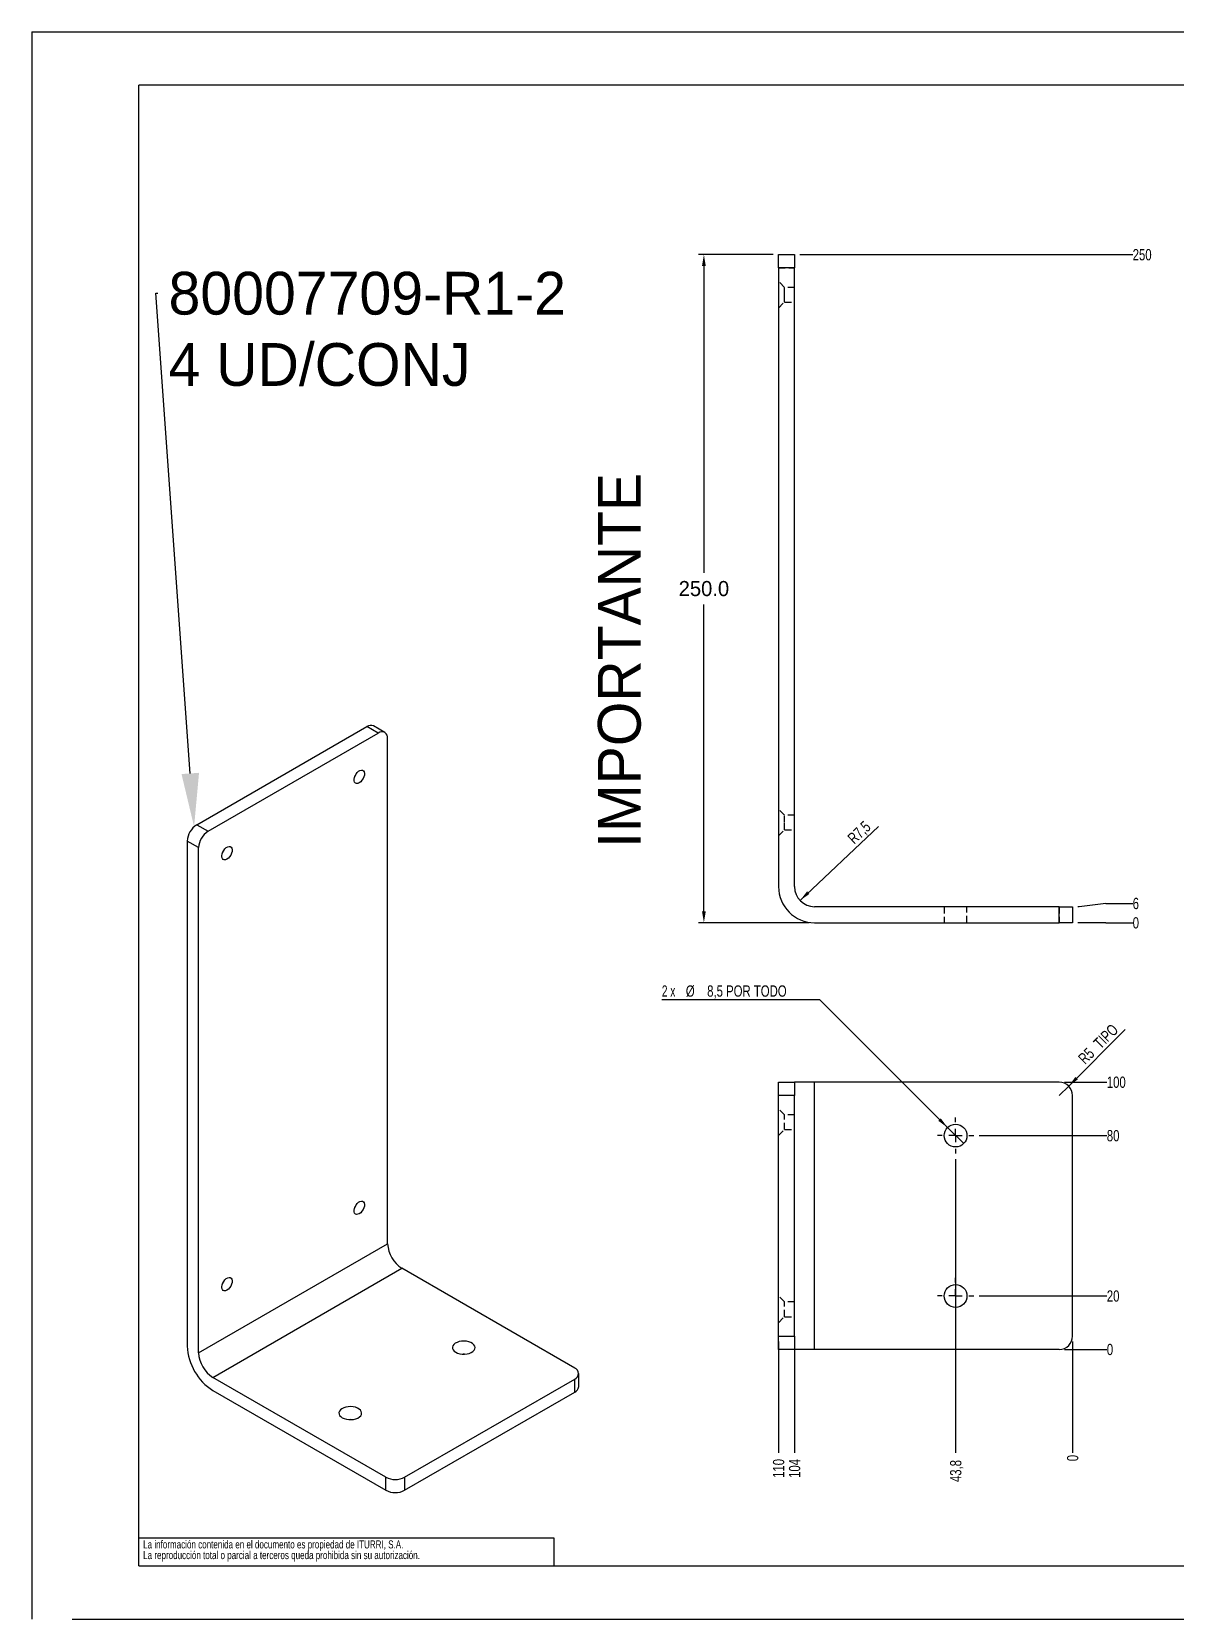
# Model space of a CAD drawing. Extents: x 0 to 975, y 0 to 530.
# Drawn here: x 0 to 213.9, y 0 to 297 of the extents above; entities that cross this region are included whole.
import ezdxf
from ezdxf import colors
from ezdxf.entities.mleader import LeaderData, LeaderLine
from ezdxf.math import Vec2, Vec3

# ---------------------------------------------------------------- set-up
doc = ezdxf.new("R2010")
doc.units = 0
doc.header["$PDSIZE"] = -1
doc.linetypes.add('SLD-CONTINUA', pattern=[0])
doc.linetypes.add('SLD-DISCONTINUA', pattern=[1.905, 1.27, -0.635])
doc.layers.get('0').update_dxf_attribs({"linetype": 'CONTINUOUS'})
doc.layers.get('Defpoints').update_dxf_attribs({"linetype": 'CONTINUOUS'})
doc.layers.add('FORMATO', color=7, linetype='SLD-CONTINUA')
doc.layers.add('SLD-0', color=179, linetype='SLD-CONTINUA')
doc.styles.add('SLDTEXTSTYLE1', font='TXT', dxfattribs={"width": 0.75})
doc.styles.add('SLDTEXTSTYLE2', font='TXT', dxfattribs={"width": 0.666667})
doc.dimstyles.new('ISO-25', dxfattribs={"dimtxt": 2.5, "dimasz": 2.5, "dimexe": 1.25, "dimexo": 0.625, "dimtad": 1, "dimdsep": 46, "dimtxsty": 'Standard', "dimcen": 2.5, "dimadec": 0, "dimazin": 0, "dimtfac": 1, "dimtmove": 0, "dimatfit": 3, "dimfxl": 0, "dimarcsym": 0})
doc.dimstyles.new('SLDDIMSTYLE0', dxfattribs={"dimtxt": 2.116667, "dimasz": 2.116667, "dimexe": 0, "dimexo": 0.0625, "dimgap": 0.529167, "dimtad": 0, "dimtih": 1, "dimtoh": 1, "dimdec": 0, "dimlfac": 2, "dimrnd": 1e-09, "dimdsep": 46, "dimtxsty": 'SLDTEXTSTYLE1', "dimblk1": 'NONE', "dimblk2": 'NONE', "dimsah": 1, "dimcen": 0.09, "dimadec": 0, "dimazin": 0, "dimtfac": 1, "dimtdec": 0, "dimtofl": 0, "dimtmove": 0, "dimatfit": 3, "dimldrblk": 'NONE', "dimfxl": 0, "dimtolj": 1, "dimtzin": 12, "dimarcsym": 0})
doc.dimstyles.new('SLDDIMSTYLE1', dxfattribs={"dimtxt": 2.116667, "dimasz": 2.116667, "dimexe": 0, "dimexo": 0.0625, "dimgap": 0.529167, "dimtad": 0, "dimtih": 1, "dimtoh": 1, "dimdec": 1, "dimlfac": 2, "dimrnd": 1e-09, "dimzin": 12, "dimdsep": 46, "dimtxsty": 'SLDTEXTSTYLE1', "dimblk1": 'NONE', "dimblk2": 'NONE', "dimsah": 1, "dimcen": 0.09, "dimadec": 0, "dimazin": 0, "dimtfac": 1, "dimtdec": 1, "dimtofl": 0, "dimtmove": 0, "dimatfit": 3, "dimldrblk": 'NONE', "dimfxl": 0, "dimtolj": 1, "dimtzin": 12, "dimarcsym": 0})
doc.dimstyles.new('SLDDIMSTYLE2', dxfattribs={"dimtxt": 2.116667, "dimasz": 2.116667, "dimexe": 0, "dimexo": 0.0625, "dimgap": 0.529167, "dimtad": 1, "dimdec": 1, "dimlfac": 2, "dimrnd": 1e-09, "dimzin": 12, "dimdsep": 46, "dimtxsty": 'SLDTEXTSTYLE1', "dimsah": 1, "dimcen": 0, "dimadec": 0, "dimazin": 0, "dimtfac": 1, "dimtdec": 1, "dimtofl": 0, "dimtmove": 1, "dimatfit": 3, "dimfxl": 0, "dimtolj": 1, "dimtzin": 12, "dimarcsym": 0})
doc.dimstyles.new('SLDDIMSTYLE3', dxfattribs={"dimtxt": 2.116667, "dimasz": 2.116667, "dimexe": 0, "dimexo": 0.0625, "dimgap": 0.529167, "dimtad": 0, "dimtih": 1, "dimtoh": 1, "dimdec": 1, "dimlfac": 2, "dimrnd": 1e-09, "dimzin": 12, "dimdsep": 46, "dimtxsty": 'SLDTEXTSTYLE1', "dimblk1": 'NONE', "dimsah": 1, "dimcen": 0, "dimadec": 0, "dimazin": 0, "dimtfac": 1, "dimtdec": 1, "dimtmove": 0, "dimatfit": 3, "dimldrblk": 'NONE', "dimfxl": 0, "dimtolj": 1, "dimtzin": 12, "dimarcsym": 0})
doc.dimstyles.new('SLDDIMSTYLE4', dxfattribs={"dimtxt": 2.116667, "dimasz": 2.116667, "dimexe": 0, "dimexo": 0.0625, "dimgap": 0.529167, "dimtad": 1, "dimdec": 1, "dimlfac": 2, "dimrnd": 1e-09, "dimzin": 12, "dimdsep": 46, "dimtxsty": 'SLDTEXTSTYLE1', "dimsah": 1, "dimcen": 0, "dimadec": 0, "dimazin": 0, "dimtfac": 1, "dimtdec": 1, "dimtofl": 0, "dimtmove": 0, "dimatfit": 3, "dimfxl": 0, "dimtolj": 1, "dimtzin": 12, "dimarcsym": 0})

# ---------------------------------------------------------------- blocks, each defined once
blk = doc.blocks.new('SW_NOTE_4')
at = {"layer": 'SLD-0', "color": 0, "char_height": 1.5, "attachment_point": 1, "style": 'SLDTEXTSTYLE1'}
for s, insert in [('La información contenida en el documento es propiedad de ITURRI, S.A.', (0, 1.93)), ('La reproducción total o parcial a terceros queda prohibida sin su autorización.', (0, -0.07))]:
    blk.add_mtext(s, dxfattribs=dict(at, insert=insert))
blk = doc.blocks.new('SW_NOTE_8')
at = {"layer": 'SLD-0', "color": 0, "char_height": 1.5, "attachment_point": 1, "style": 'SLDTEXTSTYLE1'}
for s, insert in [('La información contenida en el documento es propiedad de ITURRI, S.A.', (0, 1.93)), ('La reproducción total o parcial a terceros queda prohibida sin su autorización.', (0, -0.07))]:
    blk.add_mtext(s, dxfattribs=dict(at, insert=insert))
blk = doc.blocks.new('_D')
at = {"layer": 'FORMATO', "color": 7}
for p, q in [((195.92, 130.31), (195.68, 130.31)), ((200.92, 130.31), (195.92, 130.31)), ((200.92, 130.31), (205.92, 130.31))]:
    blk.add_line(p, q, dxfattribs=at)
at = {"layer": 'FORMATO', "color": 7, "insert": (205.92, 131.35), "char_height": 2.12, "attachment_point": 1, "style": 'SLDTEXTSTYLE1'}
blk.add_mtext('0', dxfattribs=at)
blk = doc.blocks.new('_NONE')
blk = doc.blocks.new('_D_1')
at = {"layer": 'FORMATO', "color": 7}
for p, q in [((200.92, 133.92), (195.92, 133.31)), ((200.92, 133.92), (205.92, 133.92)), ((195.92, 133.31), (195.68, 133.31))]:
    blk.add_line(p, q, dxfattribs=at)
at = {"layer": 'FORMATO', "color": 7, "insert": (205.92, 134.97), "char_height": 2.12, "attachment_point": 1, "style": 'SLDTEXTSTYLE1'}
blk.add_mtext('6', dxfattribs=at)
blk = doc.blocks.new('_D_2')
at = {"layer": 'FORMATO', "color": 7}
blk.add_line((143.68, 255.31), (205.92, 255.31), dxfattribs=at)
at = {"layer": 'FORMATO', "color": 7, "insert": (205.92, 256.35), "char_height": 2.117, "attachment_point": 1, "style": 'SLDTEXTSTYLE1'}
blk.add_mtext('250', dxfattribs=at)
blk = doc.blocks.new('_D_3')
at = {"layer": 'FORMATO', "color": 7}
blk.add_line((143.7, 134.48), (158.35, 148.3), dxfattribs=at)
blk.add_solid([(143.7, 134.48), (145.47, 135.7), (145.02, 136.17)], dxfattribs=at)
at = {"layer": 'FORMATO', "color": 7, "insert": (152.39, 146.43), "char_height": 2.117, "attachment_point": 1, "rotation": 43.3647, "style": 'SLDTEXTSTYLE1'}
blk.add_mtext('R7,5', dxfattribs=at)
blk = doc.blocks.new('_D_13')
at = {"layer": 'FORMATO', "color": 7}
blk.add_line((193.18, 50.48), (201.08, 50.48), dxfattribs=at)
at = {"layer": 'FORMATO', "color": 7, "insert": (201.08, 51.53), "char_height": 2.12, "attachment_point": 1, "style": 'SLDTEXTSTYLE1'}
blk.add_mtext('0', dxfattribs=at)
blk = doc.blocks.new('_D_14')
at = {"layer": 'FORMATO', "color": 7}
blk.add_line((177.18, 60.48), (201.08, 60.48), dxfattribs=at)
at = {"layer": 'FORMATO', "color": 7, "insert": (201.08, 61.53), "char_height": 2.117, "attachment_point": 1, "style": 'SLDTEXTSTYLE1'}
blk.add_mtext('20', dxfattribs=at)
blk = doc.blocks.new('_D_15')
at = {"layer": 'FORMATO', "color": 7}
blk.add_line((177.18, 90.48), (201.08, 90.48), dxfattribs=at)
at = {"layer": 'FORMATO', "color": 7, "insert": (201.08, 91.53), "char_height": 2.117, "attachment_point": 1, "style": 'SLDTEXTSTYLE1'}
blk.add_mtext('80', dxfattribs=at)
blk = doc.blocks.new('_D_16')
at = {"layer": 'FORMATO', "color": 7}
blk.add_line((193.18, 100.48), (201.08, 100.48), dxfattribs=at)
at = {"layer": 'FORMATO', "color": 7, "insert": (201.08, 101.53), "char_height": 2.117, "attachment_point": 1, "style": 'SLDTEXTSTYLE1'}
blk.add_mtext('100', dxfattribs=at)
blk = doc.blocks.new('_D_17')
at = {"layer": 'FORMATO', "color": 7}
blk.add_line((194.68, 51.98), (194.68, 31.13), dxfattribs=at)
at = {"layer": 'FORMATO', "color": 7, "insert": (193.63, 29.56), "char_height": 2.12, "attachment_point": 1, "rotation": 90, "style": 'SLDTEXTSTYLE1'}
blk.add_mtext('0', dxfattribs=at)
blk = doc.blocks.new('_D_18')
at = {"layer": 'FORMATO', "color": 7}
blk.add_line((172.8, 86.1), (172.8, 31.13), dxfattribs=at)
at = {"layer": 'FORMATO', "color": 7, "insert": (171.76, 25.66), "char_height": 2.117, "attachment_point": 1, "rotation": 90, "style": 'SLDTEXTSTYLE1'}
blk.add_mtext('43,8', dxfattribs=at)
blk = doc.blocks.new('_D_19')
at = {"layer": 'FORMATO', "color": 7}
blk.add_line((142.68, 51.98), (142.68, 31.13), dxfattribs=at)
at = {"layer": 'FORMATO', "color": 7, "insert": (141.63, 26.44), "char_height": 2.117, "attachment_point": 1, "rotation": 90, "style": 'SLDTEXTSTYLE1'}
blk.add_mtext('104', dxfattribs=at)
blk = doc.blocks.new('_D_20')
at = {"layer": 'FORMATO', "color": 7}
blk.add_line((139.68, 51.98), (139.68, 31.13), dxfattribs=at)
at = {"layer": 'FORMATO', "color": 7, "insert": (138.63, 26.44), "char_height": 2.117, "attachment_point": 1, "rotation": 90, "style": 'SLDTEXTSTYLE1'}
blk.add_mtext('110', dxfattribs=at)
blk = doc.blocks.new('_D_21')
at = {"layer": 'FORMATO'}
for p, q in [((147.42, 115.86), (117.86, 115.86)), ((171.3, 91.98), (147.42, 115.86)), ((174.31, 88.98), (171.3, 91.98))]:
    blk.add_line(p, q, dxfattribs=at)
blk.add_solid([(171.3, 91.98), (170.03, 93.71), (169.57, 93.25)], dxfattribs=at)
at = {"layer": 'FORMATO', "attachment_point": 1}
for s, insert, char_height, style in [('2 x', (117.86, 118.59), 2.117, 'SLDTEXTSTYLE2'), ('%%c', (122.34, 118.59), 2.117, 'SLDTEXTSTYLE1'), ('8,5 POR TODO', (126.33, 118.59), 2.1167, 'SLDTEXTSTYLE1')]:
    blk.add_mtext(s, dxfattribs=dict(at, insert=insert, char_height=char_height, style=style))
blk = doc.blocks.new('_D_22')
at = {"layer": 'FORMATO', "color": 7}
for q in [(204.54, 110.34), (192.18, 97.98)]:
    blk.add_line((193.95, 99.75), q, dxfattribs=at)
blk.add_solid([(193.95, 99.75), (195.67, 101.01), (195.21, 101.47)], dxfattribs=at)
at = {"layer": 'FORMATO', "color": 7, "char_height": 2.117, "attachment_point": 1, "rotation": 45, "style": 'SLDTEXTSTYLE1'}
for s, insert in [('TIPO', (198.41, 108.05)), ('R5', (195.53, 105.17))]:
    blk.add_mtext(s, dxfattribs=dict(at, insert=insert))
blk = doc.blocks.new('SW_CENTERMARKSYMBOL_4')
at = {"layer": 'FORMATO', "color": 0}
for p, q in [((0, 2.5), (0, 3.375)), ((-2.5, 0), (-3.375, 0)), ((0, 0), (-1.25, 0)), ((0, 0), (0, 1.25)), ((0, 0), (0, -1.25)), ((0, 0), (1.25, 0)), ((2.5, 0), (3.375, 0)), ((0, -2.5), (0, -3.375))]:
    blk.add_line(p, q, dxfattribs=at)
blk = doc.blocks.new('SW_CENTERMARKSYMBOL_5')
at = {"layer": 'FORMATO', "color": 0}
for p, q in [((0, 2.5), (0, 3.375)), ((-2.5, 0), (-3.375, 0)), ((0, 0), (-1.25, 0)), ((0, 0), (0, 1.25)), ((0, 0), (0, -1.25)), ((0, 0), (1.25, 0)), ((2.5, 0), (3.375, 0)), ((0, -2.5), (0, -3.375))]:
    blk.add_line(p, q, dxfattribs=at)
blk = doc.blocks.new('*D45')
at = {"color": 0, "lineweight": -2}
for p, q in [((138.68, 255.31), (124.72, 255.31)), ((125.72, 253.19), (125.72, 195.74)), ((125.72, 132.42), (125.72, 189.87)), ((145.43, 130.31), (124.72, 130.31))]:
    blk.add_line(p, q, dxfattribs=at)
at = {"color": 0}
for points in [[(125.37, 253.19), (126.07, 253.19), (125.72, 255.31)], [(125.37, 132.42), (126.07, 132.42), (125.72, 130.31)]]:
    blk.add_solid(points, dxfattribs=at)
at = {"layer": 'Defpoints', "color": 0}
for p in [(139.68, 255.31), (125.72, 130.31), (146.43, 130.31)]:
    blk.add_point(p, dxfattribs=at)
at = {"color": 0, "insert": (125.72, 192.81), "char_height": 2.822, "attachment_point": 5}
blk.add_mtext('250.0', dxfattribs=at)

msp = doc.modelspace()

# ---------------------------------------------------------------- linework, layer by layer
at = {"color": 7, "linetype": 'SLD-CONTINUA'}
for p, q in [((0, 297), (420, 297)), ((0, 297), (0, -0.001)), ((410, 287), (20, 287)), ((20, 10), (20, 287)), ((139.678, 255.307), (142.678, 255.307)), ((139.678, 252.807), (139.678, 255.307)), ((142.678, 252.807), (139.678, 252.807)), ((139.678, 252.807), (139.678, 137.057)), ((142.678, 255.307), (142.678, 252.807)), ((142.678, 137.057), (142.678, 252.807)), ((30.855, 148.641), (62.675, 167.011)), ((64.796, 165.786), (62.675, 167.011)), ((66.046, 165.91), (63.924, 167.134)), ((32.976, 147.417), (64.796, 165.786)), ((66.564, 70.251), (66.564, 164.765)), ((30.855, 148.641), (32.976, 147.417)), ((29.087, 145.58), (29.087, 51.065)), ((31.208, 144.355), (29.087, 145.58)), ((31.208, 49.84), (31.208, 144.355)), ((192.178, 133.307), (146.428, 133.307)), ((192.178, 130.307), (192.178, 133.307)), ((192.178, 133.307), (194.678, 133.307)), ((194.678, 133.307), (194.678, 130.307)), ((146.428, 130.307), (192.178, 130.307)), ((194.678, 130.307), (192.178, 130.307)), ((139.678, 100.479), (142.678, 100.479)), ((139.678, 97.979), (139.678, 100.479)), ((142.678, 100.479), (142.678, 97.979)), ((146.428, 100.479), (142.678, 100.479)), ((146.428, 50.479), (146.428, 100.479)), ((192.178, 100.479), (146.428, 100.479)), ((139.678, 52.979), (139.678, 97.979)), ((142.678, 97.979), (139.678, 97.979)), ((142.678, 52.979), (142.678, 97.979)), ((194.678, 52.979), (194.678, 97.979)), ((31.208, 49.84), (66.564, 70.251)), ((33.86, 45.248), (69.215, 65.658)), ((101.565, 46.982), (69.215, 65.658)), ((139.678, 52.979), (142.678, 52.979)), ((139.678, 50.479), (139.678, 52.979)), ((142.678, 52.979), (142.678, 50.479)), ((142.678, 50.479), (139.678, 50.479)), ((146.428, 50.479), (142.678, 50.479)), ((192.178, 50.479), (146.428, 50.479)), ((66.21, 26.572), (33.86, 45.248)), ((69.746, 26.572), (101.565, 44.941)), ((101.565, 42.492), (101.565, 44.941)), ((102.298, 43.512), (102.298, 45.962)), ((33.86, 42.798), (66.21, 24.123)), ((69.746, 24.123), (101.565, 42.492)), ((66.21, 24.123), (66.21, 26.572)), ((69.746, 26.572), (69.746, 24.123)), ((20, 10), (410, 10)), ((7.531, 0), (420, 0))]:
    msp.add_line(p, q, dxfattribs=at)
at = {"color": 7, "linetype": 'SLD-DISCONTINUA'}
for p, q in [((139.678, 252.807), (142.678, 252.807)), ((140.803, 249.182), (139.678, 250.307)), ((140.803, 247.807), (140.803, 249.182)), ((142.678, 249.182), (140.803, 249.182)), ((140.803, 246.432), (140.803, 247.807)), ((139.678, 245.307), (140.803, 246.432)), ((140.803, 246.432), (142.678, 246.432)), ((140.803, 150.432), (139.678, 151.557)), ((140.803, 149.057), (140.803, 150.432)), ((142.678, 150.432), (140.803, 150.432)), ((140.803, 147.682), (140.803, 149.057)), ((139.678, 146.557), (140.803, 147.682)), ((140.803, 147.682), (142.678, 147.682)), ((170.678, 133.307), (170.678, 130.307)), ((174.928, 130.307), (174.928, 133.307)), ((192.178, 133.307), (192.178, 130.307)), ((146.428, 50.479), (146.428, 100.479)), ((140.803, 94.354), (139.678, 95.479)), ((140.803, 91.604), (140.803, 94.354)), ((142.678, 94.354), (140.803, 94.354)), ((139.678, 90.479), (140.803, 91.604)), ((140.803, 91.604), (142.678, 91.604)), ((140.803, 59.354), (139.678, 60.479)), ((139.678, 55.479), (140.803, 56.604)), ((140.803, 56.604), (140.803, 59.354)), ((142.678, 59.354), (140.803, 59.354)), ((140.803, 56.604), (142.678, 56.604))]:
    msp.add_line(p, q, dxfattribs=at)
at = {"color": 7, "linetype": 'SLD-CONTINUA', "flags": 128}
for points in [[(61.26, 156.498), (60.998, 156.388), (60.755, 156.37), (60.55, 156.444), (60.397, 156.606), (60.308, 156.843), (60.29, 157.138), (60.344, 157.468), (60.466, 157.81), (60.647, 158.138), (60.873, 158.427), (61.128, 158.657), (61.393, 158.81), (61.648, 158.874), (61.874, 158.846), (62.055, 158.727), (62.177, 158.526), (62.23, 158.257), (62.212, 157.942), (62.124, 157.603), (61.971, 157.265), (61.766, 156.953), (61.523, 156.691), (61.26, 156.498)], [(36.512, 142.211), (36.249, 142.101), (36.006, 142.083), (35.801, 142.157), (35.648, 142.319), (35.56, 142.556), (35.542, 142.85), (35.595, 143.181), (35.717, 143.523), (35.898, 143.85), (36.124, 144.14), (36.379, 144.37), (36.644, 144.522), (36.899, 144.587), (37.125, 144.559), (37.306, 144.44), (37.428, 144.239), (37.482, 143.97), (37.464, 143.655), (37.375, 143.316), (37.222, 142.978), (37.017, 142.666), (36.774, 142.404), (36.512, 142.211)], [(61.26, 75.865), (60.998, 75.755), (60.755, 75.737), (60.55, 75.811), (60.397, 75.973), (60.308, 76.21), (60.29, 76.504), (60.344, 76.835), (60.466, 77.176), (60.647, 77.504), (60.873, 77.794), (61.128, 78.023), (61.393, 78.176), (61.648, 78.241), (61.874, 78.213), (62.055, 78.094), (62.177, 77.892), (62.23, 77.624), (62.212, 77.309), (62.124, 76.969), (61.971, 76.631), (61.766, 76.32), (61.523, 76.058), (61.26, 75.865)], [(36.512, 61.578), (36.249, 61.468), (36.006, 61.449), (35.801, 61.524), (35.648, 61.685), (35.56, 61.922), (35.542, 62.217), (35.595, 62.547), (35.717, 62.889), (35.898, 63.217), (36.124, 63.507), (36.379, 63.736), (36.644, 63.889), (36.899, 63.954), (37.125, 63.925), (37.306, 63.806), (37.428, 63.605), (37.482, 63.337), (37.464, 63.021), (37.375, 62.682), (37.222, 62.344), (37.017, 62.033), (36.774, 61.771), (36.512, 61.578)], [(79.292, 49.942), (79.65, 49.776), (80.061, 49.658), (80.507, 49.594), (80.967, 49.587), (81.418, 49.637), (81.84, 49.741), (82.213, 49.896), (82.52, 50.094), (82.746, 50.325), (82.881, 50.578), (82.918, 50.843), (82.856, 51.105), (82.698, 51.354), (82.45, 51.578), (82.126, 51.765), (81.738, 51.908), (81.307, 52), (80.852, 52.036), (80.394, 52.014), (79.954, 51.936), (79.554, 51.806), (79.212, 51.629), (78.944, 51.413), (78.763, 51.169), (78.676, 50.909), (78.689, 50.644), (78.8, 50.386), (79.004, 50.149), (79.292, 49.942)], [(80.913, 49.585), (80.852, 49.586), (80.675, 49.585)], [(58.078, 37.696), (58.437, 37.53), (58.848, 37.412), (59.294, 37.348), (59.753, 37.341), (60.205, 37.39), (60.627, 37.495), (61, 37.65), (61.307, 37.848), (61.533, 38.078), (61.668, 38.332), (61.705, 38.596), (61.643, 38.859), (61.485, 39.108), (61.237, 39.332), (60.912, 39.519), (60.525, 39.662), (60.094, 39.754), (59.639, 39.789), (59.181, 39.768), (58.741, 39.69), (58.341, 39.56), (57.999, 39.382), (57.731, 39.167), (57.55, 38.923), (57.463, 38.663), (57.475, 38.398), (57.586, 38.14), (57.791, 37.903), (58.078, 37.696)], [(59.7, 37.338), (59.639, 37.34), (59.462, 37.338)]]:
    msp.add_lwpolyline(points, dxfattribs=at)
at = {"color": 7, "linetype": 'SLD-CONTINUA'}
for centre in [(172.803, 90.479), (172.803, 60.479)]:
    msp.add_circle(centre, 2.125, dxfattribs=at)
for centre, radius, start, end in [((63.407, 165.988), 1.257, 65.69288, 125.61758), ((65.486, 164.94), 1.092, 350.78596, 129.20329), ((58.591, 159.162), 2.345, 321.05337, 338.95201), ((32.925, 145.405), 3.842, 122.60548, 177.39452), ((35.046, 144.18), 3.842, 122.60548, 177.39452), ((33.842, 144.875), 2.345, 321.05337, 338.95201), ((146.428, 137.057), 6.75, 180, 270), ((146.428, 137.057), 3.75, 180, 270), ((192.178, 97.979), 2.5, 0, 90), ((58.591, 78.528), 2.345, 321.05337, 338.95201), ((72.296, 70.498), 5.738, 182.4764, 237.5236), ((33.842, 64.241), 2.345, 321.05337, 338.95201), ((39.45, 51.537), 10.373, 182.60548, 237.39452), ((192.178, 52.979), 2.5, 270, 0), ((36.941, 50.088), 5.738, 182.4764, 237.5236), ((101.178, 45.962), 1.092, 290.78342, 69.21658), ((101.047, 43.637), 1.257, 294.37466, 354.3052), ((67.978, 29.984), 3.843, 242.60967, 297.39033), ((67.978, 27.534), 3.843, 242.60967, 297.39033)]:
    msp.add_arc(centre, radius, start, end, dxfattribs=at)
at = {"layer": 'SLD-0'}
for p, q in [((20.002, 15.245), (97.629, 15.245)), ((97.629, 15.245), (97.629, 10))]:
    msp.add_line(p, q, dxfattribs=at)

# ---------------------------------------------------------------- block references
at = {"layer": 'FORMATO', "color": 7}
for name, p in [('SW_CENTERMARKSYMBOL_5', (172.803, 90.479)), ('SW_CENTERMARKSYMBOL_4', (172.803, 60.479))]:
    msp.add_blockref(name, p, dxfattribs=at)
at = {"layer": 'SLD-0'}
for name in ['SW_NOTE_4', 'SW_NOTE_8']:
    msp.add_blockref(name, (20.838, 12.819), dxfattribs=at)

# ---------------------------------------------------------------- texts
at = {"insert": (105.897, 144.327), "char_height": 8, "attachment_point": 1, "rotation": 90}
msp.add_mtext_dynamic_manual_height_columns('IMPORTANTE', width=39.94385, gutter_width=14.111, heights=[0], dxfattribs=at)

# ---------------------------------------------------------------- dimensions: what is measured, and where the dimension line sits
dim = msp.add_linear_dim(base=(125.72, 130.307), p1=(139.678, 255.307), p2=(146.428, 130.307), angle=90, dimstyle='ISO-25', override={"dimtxt": 2.822222, "dimasz": 2.116667, "dimexe": 1, "dimexo": 1, "dimgap": 1.524, "dimtih": 1, "dimtoh": 1, "dimdec": 1, "dimlfac": 2, "dimzin": 0, "dimtdec": 1, "dimtzin": 0})
dim.commit()
dim.dimension.update_dxf_attribs({"geometry": '*D45', "text_midpoint": (125.72, 192.807)})
at = {"layer": 'FORMATO', "color": 7}
for feature_location, offset, dtype, origin, dimstyle, picture, middle in [((142.678, 255.307), (63.238, 0), 0, (194.678, 130.307), 'SLDDIMSTYLE1', '_D_2', (208.262, 255.307)), ((194.678, 133.307), (11.238, 0.612), 0, (194.678, 130.307), 'SLDDIMSTYLE1', '_D_1', (206.698, 133.919)), ((194.678468794, 130.307245851), (11.237741127, 0), 0, (194.678468794, 130.307245851), 'SLDDIMSTYLE0', '_D', (206.698200684, 130.307245851)), ((192.178, 100.479), (8.897, 0), 0, (192.178, 50.479), 'SLDDIMSTYLE1', '_D_16', (203.422, 100.479)), ((176.178, 90.479), (24.897, 0), 0, (192.178, 50.479), 'SLDDIMSTYLE1', '_D_15', (202.64, 90.479)), ((172.803468794, 87.104202312), (0, -55.975459871), 1, (194.678468794, 52.979202312), 'SLDDIMSTYLE1', '_D_18', (172.803468794, 28.39275467)), ((176.178, 60.479), (24.897, 0), 0, (192.178, 50.479), 'SLDDIMSTYLE1', '_D_14', (202.64, 60.479)), ((139.678, 52.979), (0, -21.85), 1, (194.678, 52.979), 'SLDDIMSTYLE1', '_D_20', (139.678, 28.783)), ((142.678, 52.979), (0, -21.85), 1, (194.678, 52.979), 'SLDDIMSTYLE1', '_D_19', (142.678, 28.783)), ((192.178468794, 50.479202312), (8.897189637, 0), 0, (192.178468794, 50.479202312), 'SLDDIMSTYLE0', '_D_13', (201.857649194, 50.479202312)), ((194.678468794, 52.979202312), (0, -21.850459871), 1, (194.678468794, 52.979202312), 'SLDDIMSTYLE0', '_D_17', (194.678468794, 30.346751679))]:
    dim = msp.add_ordinate_dim(feature_location=feature_location, offset=offset, dtype=dtype, origin=origin, dimstyle=dimstyle, dxfattribs=at)
    dim.commit()
    dim.dimension.update_dxf_attribs({"geometry": picture, "text_midpoint": middle})
dim = msp.add_radius_dim(center=(146.428, 137.057), mpoint=(143.702, 134.482), dimstyle='SLDDIMSTYLE2', dxfattribs=at)
dim.commit()
dim.dimension.update_dxf_attribs({"geometry": '_D_3', "text_midpoint": (156.374, 146.45), "dimtype": 164})
at = {"layer": 'FORMATO'}
dim = msp.add_diameter_dim_2p(p1=(174.306, 88.977), p2=(171.301, 91.982), text='2 x <> POR TODO\\P', dimstyle='SLDDIMSTYLE3', dxfattribs=at)
dim.commit()
dim.dimension.update_dxf_attribs({"geometry": '_D_21', "text_midpoint": (131.847, 117.544), "dimtype": 163})
at = {"layer": 'FORMATO', "color": 7}
dim = msp.add_radius_dim(center=(192.178, 97.979), mpoint=(193.946, 99.747), text='<> TIPO', dimstyle='SLDDIMSTYLE4', dxfattribs=at)
dim.commit()
dim.dimension.update_dxf_attribs({"geometry": '_D_22', "text_midpoint": (201.076, 106.876), "dimtype": 164})

# ---------------------------------------------------------------- leaders
ml = msp.add_multileader_mtext('Standard')
ml.set_content('80007709-R1-2\\P4 UD/CONJ', color=256)
ml.set_leader_properties()
ml.build(insert=Vec2(0, 0))
ml.multileader.update_dxf_attribs({"text_right_attachment_type": 6, "dogleg_length": 0.36, "arrow_head_size": 10})
ctx = ml.context
ctx.base_point, ctx.char_height, ctx.arrow_head_size, ctx.plane_origin = Vec3(23.586, 248.086), 8, 10, Vec3(678.087, -451.985)
ctx.right_attachment = 6
notes = []
notes.append((ctx, [(1, (1, 1, 0), (23.226, 248.086), (1, 0), 0.36, [(0, [(30.363, 148.268)], 0, [])])]))
ctx.mtext.insert, ctx.mtext.flow_direction = Vec3(25.586, 252.086), 5
for ctx, leaders in notes:
    for number, flags, end, landing, length, lines in leaders:
        leader = LeaderData()
        leader.index, (leader.has_last_leader_line, leader.has_dogleg_vector, leader.attachment_direction) = number, flags
        leader.last_leader_point, leader.dogleg_vector, leader.dogleg_length = Vec3(end), Vec3(landing), length
        for number, points, colour, breaks in lines:
            line = LeaderLine()
            line.index, line.vertices, line.color, line.breaks = number, Vec3.list(points), colors.encode_raw_color(colour), breaks
            leader.lines.append(line)
        ctx.leaders.append(leader)

doc.saveas('drawing.dxf')
